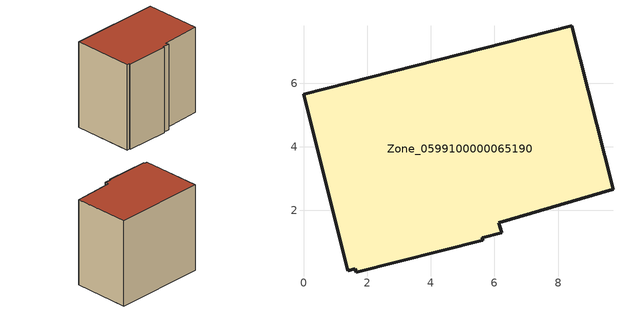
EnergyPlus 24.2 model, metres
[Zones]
Zone_0599100000065190
 floor ground (C_G): 9.73,2.66 6.14,1.62 6.22,1.29 5.62,1.14 5.64,1.06 1.66,0.06 1.63,0.16 1.39,0.1 0,5.65 8.44,7.8 z0
 wall outside (C_F): 6.14,1.62 9.73,2.66 8.44,7.8 0,5.65 1.39,0.1 1.63,0.16 1.66,0.06 5.64,1.06 5.62,1.14 6.22,1.29 6.14,1.62 z0:8.21
 roof outside (C_R): 6.22,1.29 6.14,1.62 9.73,2.66 8.44,7.8 0,5.65 1.39,0.1 1.63,0.16 1.66,0.06 5.64,1.06 5.62,1.14 z8.21
[BUILDING]
Pand.0599100000065190: North Axis=0; Terrain=City; Loads Convergence Tolerance Value=0.04; Temperature Convergence Tolerance Value=0.4; Solar Distribution=FullExterior; Maximum Number of Warmup Days=25; Minimum Number of Warmup Days=1
[Site:Location]
Rotterdam.The.Hague.AP_ZH_NLD Design_Conditions: Latitude=51.96; Longitude=4.45; Time Zone=1; Elevation=-4.5
[SITE:GROUNDTEMPERATURE:BUILDINGSURFACE]
18, 18, 18, 18, 18, 18, 18, 18, 18, 18, 18, 18
[MATERIAL] Thermal Absorptance=0.9; Solar Absorptance=0.7; Visible Absorptance=0.7
Name | Roughness | Thickness | Conductivity | Density | Specific Heat
G.TI.1975-1991 | MediumSmooth | 0.15 | 0.288461 | 540 | 1210
F.TI.1975-1991 | Rough | 0.3 | 0.230769 | 1920 | 840
R.TI.1975-1991 | MediumRough | 0.2 | 0.153846 | 1500 | 1000
[CONSTRUCTION]
C_G: G.TI.1975-1991
C_F: F.TI.1975-1991
C_R: R.TI.1975-1991
[ZONE]
Zone_0599100000065190: Type=1; Multiplier=1; Ceiling Height=Autocalculate; Volume=Autocalculate; Floor Area=autocalculate; Part of Total Floor Area=Yes
[ZONEINFILTRATION:DESIGNFLOWRATE]
Infil_Zone_0599100000065190: Zone or ZoneList or Space or SpaceList=Zone_0599100000065190; Schedule=AlwaysOn; Design Flow Rate Calculation Method=Flow/Area; Flow Rate per Floor Area=0.003; Constant Term Coefficient=1; Temperature Term Coefficient=0; Velocity Term Coefficient=0; Velocity Squared Term Coefficient=0
[HVACTEMPLATE:ZONE:IDEALLOADSAIRSYSTEM]
Zone_0599100000065190: Maximum Heating Supply Air Temperature=50; Minimum Cooling Supply Air Temperature=13; Maximum Heating Supply Air Humidity Ratio=0.0156; Minimum Cooling Supply Air Humidity Ratio=0.0077; Heating Limit=NoLimit; Cooling Limit=NoLimit; Dehumidification Control Type=ConstantSensibleHeatRatio; Cooling Sensible Heat Ratio=0.7; Dehumidification Setpoint=60; Humidification Control Type=None; Humidification Setpoint=30; Outdoor Air Method=None; Outdoor Air Flow Rate per Person=0.00944; Outdoor Air Flow Rate per Zone Floor Area=0; Outdoor Air Flow Rate per Zone=0; Demand Controlled Ventilation Type=None; Outdoor Air Economizer Type=NoEconomizer; Heat Recovery Type=None; Sensible Heat Recovery Effectiveness=0.7; Latent Heat Recovery Effectiveness=0.65
[ZONECONTROL:THERMOSTAT]
ThermostatControl_Zone_0599100000065190: Zone or ZoneList=Zone_0599100000065190; Control Type Schedule=DualSetpointControlType; Control 1=Thermostat_Zone_0599100000065190; Temperature Difference Between Cutout And Setpoint=0
[THERMOSTATSETPOINT:DUALSETPOINT]
Thermostat_Zone_0599100000065190: Heating Setpoint Temperature Schedule=HeatingSetpoint_Zone_0599100000065190; Cooling Setpoint Temperature Schedule=CoolingSetpoint_Zone_0599100000065190
[SCHEDULE:COMPACT]
HeatingSetpoint_Zone_0599100000065190: Through: 12/31, For: AllDays, Until: 24:00, 21
CoolingSetpoint_Zone_0599100000065190: Through: 12/31, For: AllDays, Until: 24:00, 24
DualSetpointControlType: Through: 12/31, For: AllDays, Until: 24:00, 4
AlwaysOn: Through: 12/31, For: AllDays, Until: 24:00, 1
